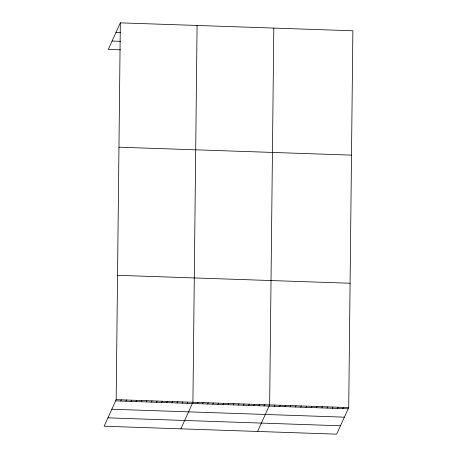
<?xml version="1.0" encoding="UTF-8"?>
<svg xmlns="http://www.w3.org/2000/svg" width="457" height="457" viewBox="0 0 457 457"><rect width="100%" height="100%" fill="white"/><g stroke="black" fill="none" stroke-linecap="round" stroke-linejoin="round"><path stroke-width="0.69" d="M116.175 399.658L120.334 22.85L352.873 30.779L348.714 407.587L336.666 434.15L104.127 426.221L116.175 399.658L348.714 407.587M197.076 25.466L192.911 402.274L180.863 428.837M273.812 28.083L269.653 404.891L257.599 431.454M120.334 22.85L108.286 49.413L120.437 49.824M120.745 401.04L121.294 399.835M125.858 401.212L126.406 400.006M130.976 401.389L131.525 400.183M136.095 401.56L136.637 400.355M141.207 401.737L141.756 400.532M146.326 401.909L146.868 400.703M151.438 402.086L151.987 400.88M156.557 402.257L157.099 401.052M161.669 402.434L162.218 401.229M166.788 402.606L167.336 401.4M171.901 402.783L172.449 401.577M177.019 402.96L177.567 401.754M182.132 403.131L182.68 401.926M187.25 403.308L187.798 402.103M197.481 403.657L198.03 402.451M202.6 403.828L203.142 402.623M207.712 404.005L208.261 402.8M212.831 404.177L213.373 402.971M217.943 404.354L218.492 403.148M223.062 404.525L223.61 403.32M228.174 404.702L228.723 403.497M233.293 404.873L233.841 403.668M238.411 405.051L238.954 403.845M243.524 405.222L244.072 404.017M248.642 405.399L249.185 404.194M253.755 405.576L254.303 404.371M258.873 405.747L259.416 404.542M263.986 405.925L264.534 404.719M274.377 406.279L274.92 405.073M279.644 406.456L280.192 405.25M284.917 406.639L285.465 405.433M290.189 406.816L290.732 405.61M295.456 406.993L296.005 405.787M300.729 407.176L301.277 405.97M306.001 407.353L306.544 406.147M311.268 407.535L311.817 406.33M316.541 407.713L317.089 406.507M321.814 407.895L322.356 406.69M327.081 408.072L327.629 406.867M332.353 408.255L332.902 407.05M337.626 408.432L338.169 407.227M342.893 408.615L343.441 407.41M115.992 32.424L120.471 32.578M112.085 41.044L120.397 41.33M118.963 147.2L351.502 155.123M117.546 275.314L350.085 283.243M115.627 400.863L348.165 408.792M111.834 409.232L344.372 417.161M107.921 417.852L340.459 425.781"/></g></svg>
